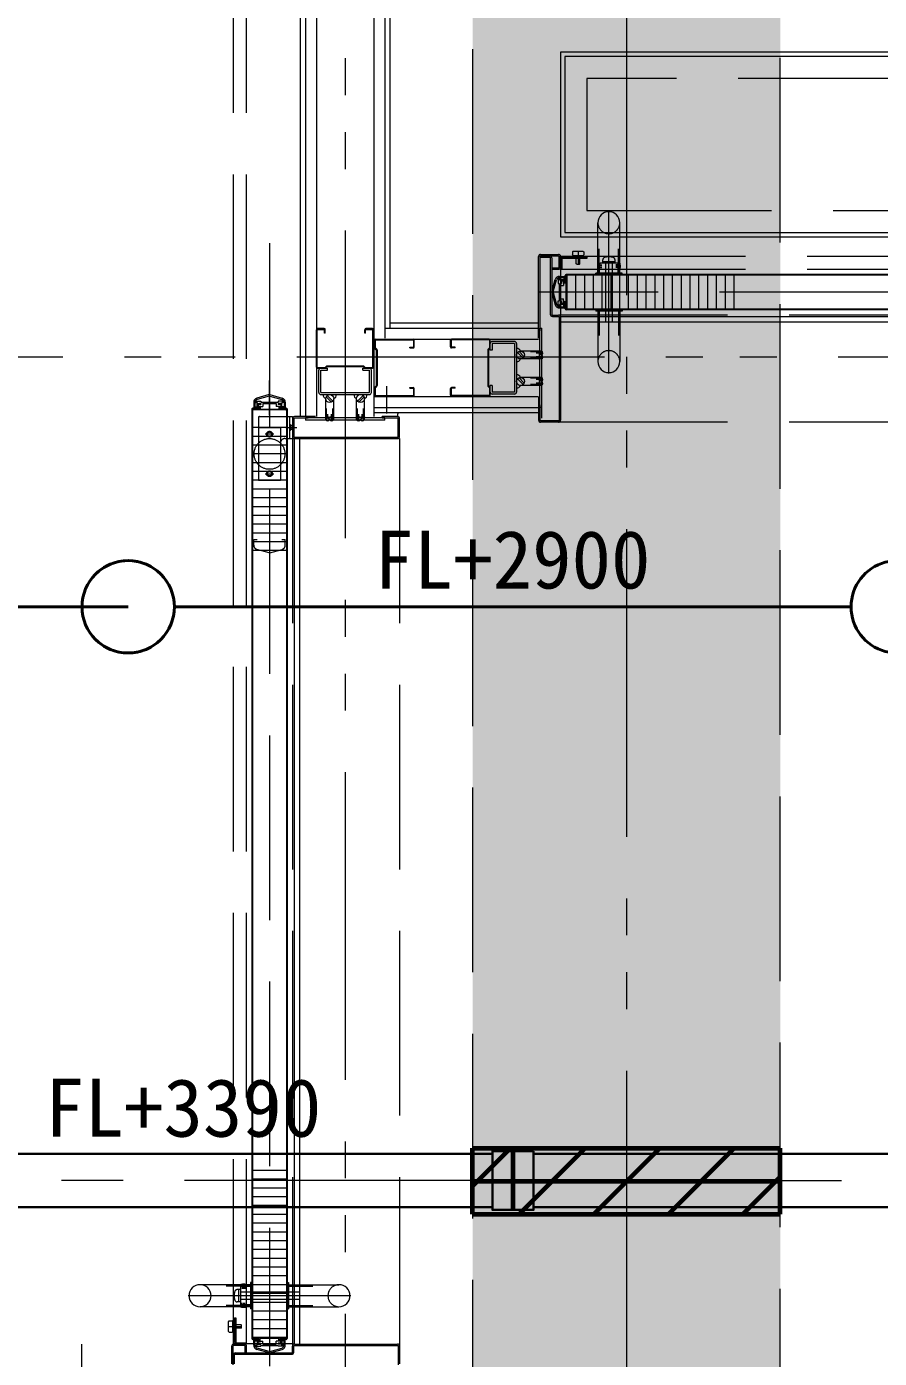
# Model space of a CAD drawing. Units: millimetres at full size. Extents: x -22551 to 92397, y -19340 to 14894.
# Drawn here: x -12321 to -11351, y 575 to 2090 of the extents above; entities that cross this region are included whole.
import ezdxf
from ezdxf.enums import TextEntityAlignment as Align

# ---------------------------------------------------------------- set-up
doc = ezdxf.new("R2010")
doc.units = ezdxf.units.MM
doc.header["$LTSCALE"] = 70
for name, pattern in [('CHAIN1', [8, 5, -1, 1, -1]), ('DASHED3', [4, 3, -1]), ('DOUBLE_CHAIN1', [8.8, 5, -1, 0.6, -0.6, 0.6, -1])]:
    doc.linetypes.add(name, pattern=pattern)
for name, color, linetype, lineweight in [('1-2_階なし_梁', 9, 'DASHED3', 15), ('1-5_配管－ドレン５：耐火二層管', 2, 'Continuous', 30), ('1-6_配管－冷媒：冷媒配管用銅管', 5, 'Continuous', 40), ('2-0_通芯', 7, 'Continuous', 15), ('3-F_スリーブ', 1, 'Continuous', 60), ('7-C_配管－ドレン５：耐火二層管', 2, 'Continuous', 30)]:
    doc.layers.add(name, color=color, linetype=linetype, lineweight=lineweight)
doc.styles.add('ＭＳ ゴシック', font='')
doc.styles.get('ＭＳ ゴシック').set_extended_font_data('MS Gothic')

# ---------------------------------------------------------------- blocks, each defined once
blk = doc.blocks.new('グループ部品-125')
at = {"layer": '2-0_通芯', "linetype": 'DOUBLE_CHAIN1'}
for p, q in [((-11638.39, 11374.3), (-11638.39, -7111.67)), ((-11958.39, 8017.87), (-11958.39, -4485.12)), ((-12629.45, 1714.3), (-3366.11, 1714.3))]:
    blk.add_line(p, q, dxfattribs=at)
at = {"layer": '2-0_通芯'}
for p, q in [((-12009.39, 2814.3), (-12009.39, 1646.3)), ((-12003.39, 2814.3), (-12003.39, 1646.3)), ((-11990.89, 2814.3), (-11990.89, 1646.3)), ((-11925.89, 2789.3), (-11925.89, 1646.3)), ((-11913.39, 2789.3), (-11913.39, 1735.3)), ((-11907.39, 2789.3), (-11907.39, 1746.8)), ((-11713.39, 2060.8), (-11713.39, 1850.8)), ((-10711.39, 2060.8), (-11713.39, 2060.8)), ((-11708.39, 2055.8), (-11708.39, 1855.8)), ((-10716.39, 2055.8), (-11708.39, 2055.8)), ((-11670.89, 1809.3), (-11670.89, 1866.8)), ((-11645.89, 1809.3), (-11645.89, 1866.8)), ((-11713.39, 1850.8), (-10711.39, 1850.8)), ((-11708.39, 1855.8), (-10716.39, 1855.8)), ((-11738.39, 1735.3), (-11738.39, 1828.4)), ((-11736.79, 1829.2), (-11736.79, 1743.8)), ((-11736.79, 1829.2), (-11714.99, 1829.2)), ((-11735.99, 1830.8), (-11715.79, 1830.8)), ((-11735.79, 1829.2), (-11735.79, 1827.6)), ((-11735.79, 1827.6), (-11724.99, 1827.6)), ((-11724.99, 1827.6), (-11724.99, 1762.6)), ((-11723.39, 1826.8), (-11723.39, 1761.8)), ((-11714.99, 1815.4), (-11714.99, 1829.2)), ((-11713.39, 1816.2), (-11713.39, 1828.4)), ((-11723.39, 1815.4), (-11714.99, 1815.4)), ((-11723.39, 1813.8), (-11715.79, 1813.8)), ((-11715.89, 1804.3), (-11715.89, 1797.8)), ((-11714.6, 1805.8), (-11708.39, 1805.8)), ((-11714.39, 1804.3), (-11714.39, 1801.8)), ((-11712.39, 1804.6), (-11709.59, 1804.6)), ((-11709.59, 1804.6), (-11709.59, 1801.8)), ((-11708.39, 1805.8), (-11708.39, 1801.8)), ((-11707.99, 1800.3), (-11707.99, 1806.9)), ((-11707.39, 1800.3), (-11707.39, 1807.2)), ((-10649.39, 1807.2), (-11707.39, 1807.2)), ((-10649.69, 1807.8), (-11707.09, 1807.8)), ((-11706.89, 1807.05), (-11706.39, 1807.05)), ((-11705.89, 1768.4), (-11705.89, 1807.2)), ((-11695.89, 1768.4), (-11695.89, 1807.2)), ((-11685.89, 1768.4), (-11685.89, 1807.2)), ((-11675.89, 1768.4), (-11675.89, 1807.2)), ((-11643.39, 1809.3), (-11673.39, 1809.3)), ((-11673.39, 1807.8), (-11673.39, 1809.3)), ((-11643.39, 1807.8), (-11673.39, 1807.8)), ((-11665.89, 1768.4), (-11665.89, 1807.2)), ((-11655.89, 1768.4), (-11655.89, 1807.2)), ((-11645.89, 1768.4), (-11645.89, 1807.2)), ((-11643.39, 1807.8), (-11643.39, 1809.3)), ((-11635.89, 1768.4), (-11635.89, 1807.2)), ((-11625.89, 1768.4), (-11625.89, 1807.2)), ((-11615.89, 1768.4), (-11615.89, 1807.2)), ((-11605.89, 1768.4), (-11605.89, 1807.2)), ((-11595.89, 1768.4), (-11595.89, 1807.2)), ((-11585.89, 1768.4), (-11585.89, 1807.2)), ((-11575.89, 1768.4), (-11575.89, 1807.2)), ((-11565.89, 1768.4), (-11565.89, 1807.2)), ((-11555.89, 1768.4), (-11555.89, 1807.2)), ((-11545.89, 1768.4), (-11545.89, 1807.2)), ((-11535.89, 1768.4), (-11535.89, 1807.2)), ((-11525.89, 1768.4), (-11525.89, 1807.2)), ((-11515.89, 1768.4), (-11515.89, 1807.2)), ((-11723.31, 1788.34), (-11719.42, 1802.16)), ((-11721.76, 1788.34), (-11717.97, 1801.75)), ((-11715.89, 1797.8), (-11714.89, 1797.8)), ((-11714.89, 1797.8), (-11714.89, 1777.8)), ((-11714.39, 1801.8), (-11713.39, 1801.8)), ((-11713.39, 1801.8), (-11713.39, 1797.55)), ((-11713.39, 1797.55), (-11712.19, 1797.55)), ((-11713.39, 1795.55), (-11709.89, 1795.55)), ((-11713.39, 1795.55), (-11713.39, 1780.05)), ((-11709.74, 1801.8), (-11712.89, 1801.8)), ((-11712.19, 1800.05), (-11712.19, 1797.55)), ((-11711.69, 1800.55), (-11710.39, 1800.55)), ((-11709.89, 1800.05), (-11709.89, 1795.55)), ((-11709.74, 1800.8), (-11709.28, 1798.69)), ((-11709.59, 1801.8), (-11708.39, 1801.8)), ((-11708.79, 1798.3), (-11706.89, 1798.3)), ((-11708.75, 1800.96), (-11708.39, 1799.3)), ((-11708.39, 1799.3), (-11706.89, 1799.3)), ((-11707.99, 1800.3), (-11707.39, 1800.3)), ((-11706.89, 1777.3), (-11706.89, 1798.3)), ((-11723.31, 1787.26), (-11719.42, 1773.44)), ((-11721.76, 1787.26), (-11717.97, 1773.85)), ((-11715.89, 1777.8), (-11714.89, 1777.8)), ((-11715.89, 1771.3), (-11715.89, 1777.8)), ((-11714.39, 1771.3), (-11714.39, 1773.8)), ((-11713.39, 1780.05), (-11709.89, 1780.05)), ((-11713.39, 1778.05), (-11712.19, 1778.05)), ((-11709.74, 1773.8), (-11712.89, 1773.8)), ((-11712.19, 1775.55), (-11712.19, 1778.05)), ((-11711.69, 1775.05), (-11710.39, 1775.05)), ((-11709.89, 1775.55), (-11709.89, 1780.05)), ((-11709.74, 1774.8), (-11709.28, 1776.91)), ((-11709.59, 1773.8), (-11708.39, 1773.8)), ((-11709.59, 1771), (-11709.59, 1773.8)), ((-11708.79, 1777.3), (-11706.89, 1777.3)), ((-11708.75, 1774.64), (-11708.39, 1776.3)), ((-11708.39, 1776.3), (-11706.89, 1776.3)), ((-11708.39, 1769.8), (-11708.39, 1773.8)), ((-11707.99, 1775.3), (-11707.39, 1775.3)), ((-11707.99, 1768.7), (-11707.99, 1775.3)), ((-11707.39, 1768.4), (-11707.39, 1775.3)), ((-11707.39, 1773.55), (-11706.89, 1773.55)), ((-11706.89, 1773.55), (-11706.89, 1776.3)), ((-11723.39, 1761.8), (-11715.79, 1761.8)), ((-11722.59, 1760.2), (-11714.99, 1760.2)), ((-11714.99, 1760.2), (-11714.99, 1641.4)), ((-11714.6, 1769.8), (-11708.39, 1769.8)), ((-10683.39, 1759.8), (-11713.39, 1759.8)), ((-11713.39, 1759.4), (-11713.39, 1642.2)), ((-11712.39, 1771), (-11709.59, 1771)), ((-10649.39, 1768.4), (-11707.39, 1768.4)), ((-10649.69, 1767.8), (-11707.09, 1767.8)), ((-11706.89, 1768.55), (-11706.39, 1768.55)), ((-11673.39, 1767.8), (-11673.39, 1766.3)), ((-11643.39, 1767.8), (-11673.39, 1767.8)), ((-11643.39, 1766.3), (-11673.39, 1766.3)), ((-11670.89, 1766.3), (-11670.89, 1708.8)), ((-11645.89, 1766.3), (-11645.89, 1708.8)), ((-11643.39, 1767.8), (-11643.39, 1766.3)), ((-11990.89, 1702.5), (-11990.89, 1745.1)), ((-11990.09, 1745.5), (-11981.69, 1745.5)), ((-11990.09, 1702.1), (-11990.09, 1745.5)), ((-11982.09, 1746.3), (-11989.69, 1746.3)), ((-11981.69, 1741.3), (-11981.69, 1745.5)), ((-11980.89, 1741.3), (-11980.89, 1745.1)), ((-11935.89, 1741.3), (-11935.89, 1745.1)), ((-11935.09, 1741.3), (-11935.09, 1745.5)), ((-11935.09, 1745.5), (-11926.69, 1745.5)), ((-11927.09, 1746.3), (-11934.69, 1746.3)), ((-11926.69, 1702.1), (-11926.69, 1745.5)), ((-11925.89, 1702.5), (-11925.89, 1745.1)), ((-11913.39, 1746.8), (-11738.39, 1746.8)), ((-11907.39, 1752.8), (-11738.39, 1752.8)), ((-11738.39, 1743.8), (-11736.79, 1743.8)), ((-11736.79, 1746.8), (-11734.49, 1746.8)), ((-10683.39, 1753.8), (-11713.39, 1753.8)), ((-11980.89, 1741.3), (-11981.69, 1741.3)), ((-11935.09, 1741.3), (-11935.89, 1741.3)), ((-11925.89, 1734.3), (-11738.39, 1734.3)), ((-11924.89, 1724.8), (-11924.89, 1733.1)), ((-11924.09, 1733.2), (-11924.09, 1724.75)), ((-11923.79, 1733.5), (-11880.99, 1733.5)), ((-11923.69, 1734.3), (-11881.09, 1734.3)), ((-11880.69, 1733.2), (-11880.69, 1725.4)), ((-11879.89, 1725.5), (-11879.89, 1733.1)), ((-11838.39, 1725.5), (-11838.39, 1733.1)), ((-11837.59, 1733.5), (-11837.59, 1725.1)), ((-11794.19, 1733.5), (-11837.59, 1733.5)), ((-11794.59, 1734.3), (-11837.19, 1734.3)), ((-11794.19, 1733.5), (-11794.19, 1724.63)), ((-11793.39, 1721.8), (-11793.39, 1733.1)), ((-11765.69, 1729.5), (-11791.09, 1729.5)), ((-11791.09, 1729.5), (-11791.09, 1721.8)), ((-11765.79, 1731.8), (-11790.99, 1731.8)), ((-11765.69, 1729.5), (-11765.69, 1674.1)), ((-11763.39, 1729.4), (-11763.39, 1674.2)), ((-11922.98, 1722.39), (-11924.54, 1723.95)), ((-11922.44, 1722.98), (-11924, 1724.54)), ((-11922.89, 1722.18), (-11922.89, 1681.42)), ((-11922.09, 1722.13), (-11922.09, 1681.47)), ((-11884.89, 1725.1), (-11880.99, 1725.1)), ((-11884.89, 1724.3), (-11884.89, 1725.1)), ((-11884.89, 1724.3), (-11881.09, 1724.3)), ((-11833.39, 1725.1), (-11837.59, 1725.1)), ((-11833.39, 1724.3), (-11837.19, 1724.3)), ((-11833.39, 1724.3), (-11833.39, 1725.1)), ((-11796.19, 1722.63), (-11794.19, 1724.63)), ((-11796.19, 1722.63), (-11796.19, 1680.97)), ((-11795.39, 1722.3), (-11793.74, 1723.95)), ((-11795.39, 1722.3), (-11795.39, 1681.3)), ((-11791.09, 1721.8), (-11793.39, 1721.8)), ((-11762.36, 1719.17), (-11756.02, 1712.83)), ((-11760.94, 1720.58), (-11754.79, 1714.43)), ((-11734.89, 1720.8), (-11758.89, 1720.8)), ((-11734.89, 1711.8), (-11758.89, 1711.8)), ((-11736.04, 1719.8), (-11747.59, 1719.8)), ((-11733.73, 1712.8), (-11747.59, 1712.8)), ((-11736.38, 1718.3), (-11741.15, 1718.3)), ((-11733.4, 1714.3), (-11741.15, 1714.3)), ((-11990.09, 1702.1), (-11981.22, 1702.1)), ((-11989.69, 1701.3), (-11978.39, 1701.3)), ((-11988.39, 1673.7), (-11988.39, 1698.9)), ((-11986.09, 1673.6), (-11986.09, 1699)), ((-11986.09, 1699), (-11978.39, 1699)), ((-11979.22, 1704.1), (-11981.22, 1702.1)), ((-11978.89, 1703.3), (-11980.54, 1701.65)), ((-11979.22, 1704.1), (-11937.56, 1704.1)), ((-11978.89, 1703.3), (-11937.89, 1703.3)), ((-11978.39, 1699), (-11978.39, 1701.3)), ((-11938.39, 1699), (-11938.39, 1701.3)), ((-11938.39, 1701.3), (-11927.09, 1701.3)), ((-11938.39, 1699), (-11930.69, 1699)), ((-11936.24, 1701.65), (-11937.89, 1703.3)), ((-11935.56, 1702.1), (-11937.56, 1704.1)), ((-11935.56, 1702.1), (-11926.69, 1702.1)), ((-11930.69, 1673.6), (-11930.69, 1699)), ((-11928.39, 1673.7), (-11928.39, 1698.9)), ((-12044.39, 1647.9), (-12044.39, 1687.3)), ((-11793.39, 1670.5), (-11793.39, 1681.8)), ((-11791.09, 1681.8), (-11793.39, 1681.8)), ((-11791.09, 1681.8), (-11791.09, 1674.1)), ((-11762.36, 1689.17), (-11756.02, 1682.83)), ((-11760.94, 1690.58), (-11754.79, 1684.43)), ((-11734.89, 1690.8), (-11758.89, 1690.8)), ((-11734.89, 1681.8), (-11758.89, 1681.8)), ((-11736.04, 1689.8), (-11747.59, 1689.8)), ((-11733.73, 1682.8), (-11747.59, 1682.8)), ((-11736.38, 1688.3), (-11741.15, 1688.3)), ((-11733.4, 1684.3), (-11741.15, 1684.3)), ((-12044.93, 1671.22), (-12058.75, 1667.33)), ((-12044.93, 1669.67), (-12058.34, 1665.88)), ((-12043.85, 1671.22), (-12030.03, 1667.33)), ((-12043.85, 1669.67), (-12030.44, 1665.88)), ((-11986.09, 1673.6), (-11930.69, 1673.6)), ((-11985.99, 1671.3), (-11930.79, 1671.3)), ((-11980.39, 1642.8), (-11980.39, 1666.8)), ((-11979.98, 1668.66), (-11974.02, 1662.7)), ((-11978.76, 1670.27), (-11972.42, 1663.93)), ((-11971.39, 1642.8), (-11971.39, 1666.8)), ((-11945.39, 1642.8), (-11945.39, 1666.8)), ((-11938.02, 1670.27), (-11944.36, 1663.93)), ((-11936.79, 1668.66), (-11942.75, 1662.7)), ((-11936.39, 1642.8), (-11936.39, 1666.8)), ((-11925.89, 1669.3), (-11738.39, 1669.3)), ((-11924.89, 1670.5), (-11924.89, 1678.8)), ((-11924.54, 1679.65), (-11922.98, 1681.21)), ((-11924.09, 1678.84), (-11924.09, 1670.4)), ((-11924, 1679.06), (-11922.44, 1680.62)), ((-11923.79, 1670.1), (-11880.99, 1670.1)), ((-11923.69, 1669.3), (-11881.09, 1669.3)), ((-11911.39, 1680.8), (-11911.39, 1649.8)), ((-11884.89, 1679.3), (-11881.09, 1679.3)), ((-11884.89, 1678.5), (-11884.89, 1679.3)), ((-11884.89, 1678.5), (-11880.99, 1678.5)), ((-11880.69, 1678.2), (-11880.69, 1670.4)), ((-11879.89, 1670.5), (-11879.89, 1678.1)), ((-11838.39, 1670.5), (-11838.39, 1678.1)), ((-11833.39, 1678.5), (-11837.59, 1678.5)), ((-11837.59, 1678.5), (-11837.59, 1670.1)), ((-11794.19, 1670.1), (-11837.59, 1670.1)), ((-11833.39, 1679.3), (-11837.19, 1679.3)), ((-11794.59, 1669.3), (-11837.19, 1669.3)), ((-11833.39, 1678.5), (-11833.39, 1679.3)), ((-11794.19, 1678.97), (-11796.19, 1680.97)), ((-11793.74, 1679.65), (-11795.39, 1681.3)), ((-11794.19, 1678.97), (-11794.19, 1670.1)), ((-11765.69, 1674.1), (-11791.09, 1674.1)), ((-11765.79, 1671.8), (-11790.99, 1671.8)), ((-11738.39, 1668.3), (-11738.39, 1642.2)), ((-12064.39, 1655), (-12064.39, 597.6)), ((-12063.79, 1655.3), (-12063.79, 597.3)), ((-12024.99, 1653.8), (-12063.79, 1653.8)), ((-12063.64, 1654.8), (-12063.64, 1654.3)), ((-12056.89, 1655.9), (-12063.49, 1655.9)), ((-12062.39, 1662.51), (-12062.39, 1656.3)), ((-12062.39, 1656.3), (-12058.39, 1656.3)), ((-12061.19, 1660.3), (-12061.19, 1657.5)), ((-12061.19, 1657.5), (-12058.39, 1657.5)), ((-12060.89, 1663.8), (-12054.39, 1663.8)), ((-12060.89, 1662.3), (-12058.39, 1662.3)), ((-12058.64, 1655.3), (-12058.64, 1654.8)), ((-12058.64, 1654.8), (-12055.89, 1654.8)), ((-12058.39, 1662.3), (-12058.39, 1661.3)), ((-12058.39, 1661.3), (-12054.14, 1661.3)), ((-12058.39, 1657.65), (-12058.39, 1660.8)), ((-12058.39, 1657.5), (-12058.39, 1656.3)), ((-12057.55, 1656.66), (-12055.89, 1656.3)), ((-12057.39, 1657.65), (-12055.28, 1657.19)), ((-12057.14, 1659.6), (-12057.14, 1658.3)), ((-12056.64, 1660.1), (-12054.14, 1660.1)), ((-12056.64, 1657.8), (-12052.14, 1657.8)), ((-12055.89, 1656.3), (-12055.89, 1654.8)), ((-12054.89, 1656.7), (-12054.89, 1654.8)), ((-12054.89, 1654.8), (-12033.89, 1654.8)), ((-12054.39, 1663.8), (-12054.39, 1662.8)), ((-12054.39, 1662.8), (-12034.39, 1662.8)), ((-12054.14, 1661.3), (-12054.14, 1660.1)), ((-12052.14, 1661.3), (-12052.14, 1657.8)), ((-12052.14, 1661.3), (-12036.64, 1661.3)), ((-12036.64, 1661.3), (-12036.64, 1657.8)), ((-12032.14, 1657.8), (-12036.64, 1657.8)), ((-12030.39, 1661.3), (-12034.64, 1661.3)), ((-12034.64, 1661.3), (-12034.64, 1660.1)), ((-12032.14, 1660.1), (-12034.64, 1660.1)), ((-12034.39, 1663.8), (-12034.39, 1662.8)), ((-12027.89, 1663.8), (-12034.39, 1663.8)), ((-12033.89, 1656.7), (-12033.89, 1654.8)), ((-12031.39, 1657.65), (-12033.5, 1657.19)), ((-12031.23, 1656.66), (-12032.89, 1656.3)), ((-12032.89, 1656.3), (-12032.89, 1654.8)), ((-12031.89, 1655.9), (-12031.89, 1655.3)), ((-12025.29, 1655.9), (-12031.89, 1655.9)), ((-12024.99, 1655.3), (-12031.89, 1655.3)), ((-12031.64, 1659.6), (-12031.64, 1658.3)), ((-12027.89, 1662.3), (-12030.39, 1662.3)), ((-12030.39, 1662.3), (-12030.39, 1661.3)), ((-12030.39, 1657.65), (-12030.39, 1660.8)), ((-12030.39, 1657.5), (-12030.39, 1656.3)), ((-12027.59, 1657.5), (-12030.39, 1657.5)), ((-12026.39, 1656.3), (-12030.39, 1656.3)), ((-12027.59, 1660.3), (-12027.59, 1657.5)), ((-12026.39, 1662.51), (-12026.39, 1656.3)), ((-12025.14, 1654.8), (-12025.14, 1654.3)), ((-12024.99, 1655.3), (-12024.99, 597.3)), ((-12024.39, 1655), (-12024.39, 597.6)), ((-11979.39, 1643.95), (-11979.39, 1655.5)), ((-11972.39, 1641.64), (-11972.39, 1655.5)), ((-11944.39, 1641.64), (-11944.39, 1655.5)), ((-11937.39, 1643.95), (-11937.39, 1655.5)), ((-11925.89, 1656.8), (-11738.39, 1656.8)), ((-11736.79, 1659.8), (-11738.39, 1659.8)), ((-11736.79, 1659.8), (-11736.79, 1641.4)), ((-11734.49, 1656.8), (-11736.79, 1656.8)), ((-12024.39, 1646.3), (-12018.39, 1646.3)), ((-12021.59, 1646.3), (-12021.59, 1621.3)), ((-12018.39, 1646.3), (-12018.39, 1621.3)), ((-12018.39, 1643.9), (-12018.39, 1623.7)), ((-12016.79, 1644.7), (-12000.39, 1644.7)), ((-12016.79, 1644.7), (-12016.79, 1622.9)), ((-11991.89, 1646.3), (-12015.99, 1646.3)), ((-12003.39, 1644.7), (-12003.39, 1642.4)), ((-11913.39, 1644.7), (-12003.39, 1644.7)), ((-11913.39, 1642.4), (-12003.39, 1642.4)), ((-12000.39, 1646.3), (-12000.39, 1644.7)), ((-11977.89, 1644.29), (-11977.89, 1649.06)), ((-11973.89, 1641.31), (-11973.89, 1649.06)), ((-11942.89, 1641.31), (-11942.89, 1649.06)), ((-11938.89, 1644.29), (-11938.89, 1649.06)), ((-11925.89, 1650.8), (-11738.39, 1650.8)), ((-11898.79, 1646.3), (-11916.39, 1646.3)), ((-11916.39, 1644.7), (-11916.39, 1646.3)), ((-11916.39, 1644.7), (-11897.99, 1644.7)), ((-11913.39, 1642.4), (-11913.39, 1644.7)), ((-11898.41, 1646.65), (-11898.41, 1649.43)), ((-11897.99, 1622.9), (-11897.99, 1644.7)), ((-11896.39, 1623.7), (-11896.39, 1643.9)), ((-11714.99, 1641.4), (-11736.79, 1641.4)), ((-11715.79, 1639.8), (-11735.99, 1639.8)), ((-12024.99, 1633.8), (-12063.79, 1633.8)), ((-12024.99, 1623.8), (-12063.79, 1623.8)), ((-12024.39, 1621.3), (-12018.39, 1621.3)), ((-12021.59, 1629.55), (-12019.59, 1631.55)), ((-12016.79, 1622.9), (-11897.99, 1622.9)), ((-12016.39, 1621.3), (-12016.39, 591.3)), ((-12015.99, 1621.3), (-11898.79, 1621.3)), ((-12010.39, 1621.3), (-12010.39, 591.3)), ((-12064.39, 1619.7), (-12064.39, 1590.3)), ((-12024.99, 1613.8), (-12063.79, 1613.8)), ((-12018.39, 1619.7), (-12018.39, 1590.3)), ((-12024.99, 1603.8), (-12063.79, 1603.8)), ((-12024.99, 1593.8), (-12063.79, 1593.8)), ((-12024.99, 1583.8), (-12063.79, 1583.8)), ((-12024.99, 1573.8), (-12063.79, 1573.8)), ((-12024.99, 1563.8), (-12063.79, 1563.8)), ((-12024.99, 1553.8), (-12063.79, 1553.8)), ((-12024.99, 1543.8), (-12063.79, 1543.8)), ((-12024.99, 1533.8), (-12063.79, 1533.8)), ((-12024.99, 1523.8), (-12063.79, 1523.8)), ((-12024.99, 1513.8), (-12063.79, 1513.8)), ((-12024.99, 1503.8), (-12063.79, 1503.8)), ((-12024.99, 1493.8), (-12063.79, 1493.8)), ((-12024.99, 788.8), (-12063.79, 788.8)), ((-12024.99, 778.8), (-12063.79, 778.8)), ((-12024.99, 768.8), (-12063.79, 768.8)), ((-12024.99, 758.8), (-12063.79, 758.8)), ((-12024.99, 748.8), (-12063.79, 748.8)), ((-12024.99, 738.8), (-12063.79, 738.8)), ((-12024.99, 728.8), (-12063.79, 728.8)), ((-12024.99, 718.8), (-12063.79, 718.8)), ((-12024.99, 708.8), (-12063.79, 708.8)), ((-12024.99, 698.8), (-12063.79, 698.8)), ((-12024.99, 688.8), (-12063.79, 688.8)), ((-12024.99, 678.8), (-12063.79, 678.8)), ((-12024.99, 668.8), (-12063.79, 668.8)), ((-12065.89, 658.8), (-12123.39, 658.8)), ((-12065.89, 661.3), (-12065.89, 631.3)), ((-12064.39, 661.3), (-12065.89, 661.3)), ((-12064.39, 661.3), (-12064.39, 631.3)), ((-12024.99, 658.8), (-12063.79, 658.8)), ((-12024.39, 661.3), (-12022.89, 661.3)), ((-12024.39, 661.3), (-12024.39, 631.3)), ((-12022.89, 661.3), (-12022.89, 631.3)), ((-12022.89, 658.8), (-11965.39, 658.8)), ((-12024.99, 648.8), (-12063.79, 648.8)), ((-12024.99, 638.8), (-12063.79, 638.8)), ((-12065.89, 633.8), (-12123.39, 633.8)), ((-12064.39, 631.3), (-12065.89, 631.3)), ((-12024.99, 628.8), (-12063.79, 628.8)), ((-12024.39, 631.3), (-12022.89, 631.3)), ((-12022.89, 633.8), (-11965.39, 633.8)), ((-12024.99, 618.8), (-12063.79, 618.8)), ((-12024.99, 608.8), (-12063.79, 608.8)), ((-12072.79, 591.3), (-12084.99, 591.3)), ((-12024.99, 598.8), (-12063.79, 598.8)), ((-12056.89, 597.3), (-12063.79, 597.3)), ((-12063.64, 597.8), (-12063.64, 598.3)), ((-12056.89, 596.7), (-12063.49, 596.7)), ((-12062.39, 596.3), (-12058.39, 596.3)), ((-12062.39, 590.08), (-12062.39, 596.3)), ((-12061.19, 595.1), (-12058.39, 595.1)), ((-12061.19, 592.3), (-12061.19, 595.1)), ((-12058.39, 595.1), (-12058.39, 596.3)), ((-12058.39, 594.95), (-12058.39, 591.8)), ((-12058.39, 591.3), (-12054.14, 591.3)), ((-12058.39, 590.3), (-12058.39, 591.3)), ((-12057.55, 595.94), (-12055.89, 596.3)), ((-12057.39, 594.95), (-12055.28, 595.41)), ((-12057.14, 593), (-12057.14, 594.3)), ((-12056.89, 596.7), (-12056.89, 597.3)), ((-12056.64, 594.8), (-12052.14, 594.8)), ((-12056.64, 592.5), (-12054.14, 592.5)), ((-12055.89, 596.3), (-12055.89, 597.8)), ((-12054.89, 595.9), (-12054.89, 597.8)), ((-12033.89, 597.8), (-12054.89, 597.8)), ((-12054.14, 591.3), (-12054.14, 592.5)), ((-12052.14, 591.3), (-12052.14, 594.8)), ((-12052.14, 591.3), (-12036.64, 591.3)), ((-12036.64, 591.3), (-12036.64, 594.8)), ((-12032.14, 594.8), (-12036.64, 594.8)), ((-12034.64, 591.3), (-12034.64, 592.5)), ((-12032.14, 592.5), (-12034.64, 592.5)), ((-12033.89, 595.9), (-12033.89, 597.8)), ((-12031.39, 594.95), (-12033.5, 595.41)), ((-12030.14, 597.8), (-12032.89, 597.8)), ((-12032.89, 596.3), (-12032.89, 597.8)), ((-12031.23, 595.94), (-12032.89, 596.3)), ((-12031.89, 596.7), (-12031.89, 597.3)), ((-12024.99, 597.3), (-12031.89, 597.3)), ((-12025.29, 596.7), (-12031.89, 596.7)), ((-12031.64, 593), (-12031.64, 594.3)), ((-12026.39, 596.3), (-12030.39, 596.3)), ((-12030.39, 595.1), (-12030.39, 596.3)), ((-12027.59, 595.1), (-12030.39, 595.1)), ((-12030.39, 594.95), (-12030.39, 591.8)), ((-12030.14, 597.3), (-12030.14, 597.8)), ((-12027.59, 592.3), (-12027.59, 595.1)), ((-12026.39, 590.08), (-12026.39, 596.3)), ((-12025.14, 597.8), (-12025.14, 598.3)), ((-12015.99, 591.3), (-11898.79, 591.3)), ((-12087.39, 568.7), (-12087.39, 588.9)), ((-12071.99, 589.7), (-12085.79, 589.7)), ((-12085.79, 567.9), (-12085.79, 589.7)), ((-12084.19, 579.7), (-12019.19, 579.7)), ((-12084.19, 568.9), (-12084.19, 579.7)), ((-12083.39, 581.3), (-12018.39, 581.3)), ((-12071.99, 581.3), (-12071.99, 589.7)), ((-12070.39, 581.3), (-12070.39, 588.9)), ((-12060.89, 590.3), (-12058.39, 590.3)), ((-12060.89, 588.8), (-12054.39, 588.8)), ((-12044.93, 581.37), (-12058.75, 585.27)), ((-12044.93, 582.93), (-12058.34, 586.72)), ((-12054.39, 588.8), (-12054.39, 589.8)), ((-12054.39, 589.8), (-12034.39, 589.8)), ((-12043.85, 582.93), (-12030.44, 586.72)), ((-12043.85, 581.37), (-12030.03, 585.27)), ((-12034.39, 588.8), (-12034.39, 589.8)), ((-12027.89, 588.8), (-12034.39, 588.8)), ((-12027.89, 590.3), (-12030.39, 590.3)), ((-12018.39, 581.3), (-12018.39, 588.9)), ((-12016.79, 589.7), (-11897.99, 589.7)), ((-12016.79, 582.1), (-12016.79, 589.7)), ((-11897.99, 589.7), (-11897.99, 567.9)), ((-11896.39, 588.9), (-11896.39, 568.7))]:
    blk.add_line(p, q, dxfattribs=at)
at = {"layer": '2-0_通芯', "linetype": 'DASHED3'}
for p, q in [((-12085.39, 591.8), (-12085.39, 2571.3)), ((-12070.39, 591.8), (-12070.39, 2571.3)), ((-11683.39, 2030.8), (-11683.39, 1880.8)), ((-10741.39, 2030.8), (-11683.39, 2030.8)), ((-11683.39, 1880.8), (-10741.39, 1880.8)), ((-11658.39, 1695.3), (-11658.39, 1880.3)), ((-12044.39, 1843.57), (-12044.39, 566.3)), ((-11699.89, 1833.6), (-11698.89, 1834.6)), ((-11699.89, 1833.6), (-11699.89, 1830.1)), ((-11698.89, 1834.6), (-11687.89, 1834.6)), ((-11693.39, 1834.6), (-11693.39, 1819.6)), ((-11687.89, 1834.6), (-11686.89, 1833.6)), ((-11686.89, 1833.6), (-11686.89, 1830.1)), ((-11669.39, 1809.3), (-11669.39, 1837.16)), ((-11647.39, 1809.3), (-11647.39, 1837.16)), ((-11713.39, 1825.2), (-11713.39, 1814.6)), ((-11712.89, 1761.8), (-11712.89, 1828.8)), ((-11712.89, 1828.8), (-9733.39, 1828.8)), ((-11683.39, 1827.6), (-11710.99, 1827.6)), ((-11699.39, 1829.6), (-11699.89, 1830.1)), ((-11699.39, 1829.6), (-11687.39, 1829.6)), ((-11698.39, 1829.6), (-11698.39, 1828.8)), ((-11695.39, 1820), (-11695.39, 1828.8)), ((-11694.99, 1819.6), (-11695.39, 1820)), ((-11691.39, 1820), (-11691.39, 1828.8)), ((-11688.39, 1829.6), (-11688.39, 1828.8)), ((-11687.39, 1829.6), (-11686.89, 1830.1)), ((-11683.39, 1827.6), (-11683.39, 1826)), ((-11670.69, 1820.8), (-11670.89, 1820.8)), ((-11670.69, 1820.8), (-11670.69, 1813.8)), ((-11670.69, 1820.8), (-11668.69, 1818.8)), ((-11668.89, 1809.3), (-11668.89, 1819.8)), ((-11668.69, 1818.8), (-11666.31, 1818.8)), ((-11648.89, 1820.8), (-11667.89, 1820.8)), ((-11665.39, 1820.8), (-11665.39, 1824.46)), ((-11665.39, 1822.8), (-11651.39, 1822.8)), ((-11662.39, 1820.8), (-11662.39, 1754.08)), ((-11654.39, 1754.08), (-11654.39, 1820.8)), ((-11651.39, 1820.8), (-11651.39, 1824.46)), ((-11648.09, 1818.8), (-11650.47, 1818.8)), ((-11646.09, 1820.8), (-11648.09, 1818.8)), ((-11647.89, 1809.3), (-11647.89, 1819.8)), ((-11646.09, 1820.8), (-11645.89, 1820.8)), ((-11646.09, 1820.8), (-11646.09, 1813.8)), ((-11711.79, 1814.6), (-11713.39, 1814.6)), ((-11712.89, 1813.8), (-9733.39, 1813.8)), ((-11666.31, 1817.3), (-11671.49, 1817.3)), ((-11670.69, 1813.8), (-11668.69, 1815.8)), ((-11668.69, 1815.8), (-11666.31, 1815.8)), ((-11645.29, 1817.3), (-11650.47, 1817.3)), ((-11648.09, 1815.8), (-11650.47, 1815.8)), ((-11646.09, 1813.8), (-11648.09, 1815.8)), ((-10482.45, 1787.8), (-11738.39, 1787.8)), ((-10683.39, 1761.8), (-11715.79, 1761.8)), ((-11669.39, 1766.3), (-11669.39, 1738.43)), ((-11647.39, 1766.3), (-11647.39, 1738.43)), ((-11736.79, 1644.3), (-11736.79, 1746.8)), ((-11734.49, 1644.3), (-11734.49, 1746.8)), ((-12056.89, 1645.3), (-12056.89, 1573.8)), ((-12055.89, 1646.3), (-12024.39, 1646.3)), ((-12021.59, 1638.05), (-12019.59, 1636.05)), ((-12018.39, 1636.05), (-12019.59, 1636.05)), ((-12019.59, 1631.55), (-12019.59, 1636.05)), ((-10683.39, 1639.8), (-11715.79, 1639.8)), ((-12056.89, 1633.8), (-12031.89, 1633.8)), ((-12039.39, 1626.3), (-12049.39, 1626.3)), ((-12031.89, 1633.8), (-12031.89, 1573.8)), ((-12026.89, 1621.3), (-12024.39, 1621.3)), ((-12025.89, 1633.8), (-12013.39, 1633.8)), ((-12018.39, 1631.55), (-12019.59, 1631.55)), ((-12018.39, 1621.3), (-12018.39, 588.9)), ((-11896.39, 1621.3), (-11896.39, 588.9)), ((-12024.39, 1619.7), (-12024.39, 1590.3)), ((-12049.39, 1581.3), (-12039.39, 1581.3)), ((-12056.89, 1573.8), (-12031.89, 1573.8)), ((-12062.39, 1506.3), (-12058.39, 1506.3)), ((-12062.39, 1500.08), (-12062.39, 1506.3)), ((-12030.39, 1506.3), (-12026.39, 1506.3)), ((-12026.39, 1500.08), (-12026.39, 1506.3)), ((-12044.67, 1491.3), (-12058.75, 1495.27)), ((-12044.11, 1491.3), (-12044.67, 1491.3)), ((-12044.11, 1491.3), (-12030.03, 1495.27)), ((-12065.89, 657.3), (-12093.75, 657.3)), ((-12077.39, 653.3), (-12081.05, 653.3)), ((-12079.39, 639.3), (-12079.39, 653.3)), ((-12077.39, 658.6), (-12077.39, 658.8)), ((-12077.39, 658.6), (-12070.39, 658.6)), ((-12077.39, 658.6), (-12075.39, 656.6)), ((-12077.39, 655.8), (-12077.39, 636.8)), ((-12065.89, 656.8), (-12076.39, 656.8)), ((-12075.39, 656.6), (-12075.39, 654.22)), ((-12073.89, 659.4), (-12073.89, 654.22)), ((-12070.39, 658.6), (-12072.39, 656.6)), ((-12072.39, 656.6), (-12072.39, 654.22)), ((-12022.89, 657.3), (-11995.02, 657.3)), ((-11951.89, 646.3), (-12136.89, 646.3)), ((-12077.39, 639.3), (-12081.05, 639.3)), ((-12010.67, 650.3), (-12077.39, 650.3)), ((-12077.39, 642.3), (-12010.67, 642.3)), ((-12075.39, 636), (-12075.39, 638.38)), ((-12073.89, 638.38), (-12073.89, 633.2)), ((-12072.39, 636), (-12072.39, 638.38)), ((-12065.89, 635.3), (-12093.75, 635.3)), ((-12084.19, 621.3), (-12082.59, 621.3)), ((-12084.19, 621.3), (-12084.19, 593.7)), ((-12077.39, 634), (-12075.39, 636)), ((-12077.39, 634), (-12077.39, 633.8)), ((-12077.39, 634), (-12070.39, 634)), ((-12065.89, 635.8), (-12076.39, 635.8)), ((-12070.39, 634), (-12072.39, 636)), ((-12022.89, 635.3), (-11995.02, 635.3)), ((-12091.19, 616.8), (-12090.19, 617.8)), ((-12091.19, 605.8), (-12091.19, 616.8)), ((-12091.19, 611.3), (-12076.19, 611.3)), ((-12090.19, 617.8), (-12086.69, 617.8)), ((-12086.19, 617.3), (-12086.69, 617.8)), ((-12086.19, 605.3), (-12086.19, 617.3)), ((-12086.19, 616.3), (-12085.39, 616.3)), ((-12086.19, 606.3), (-12085.39, 606.3)), ((-12076.59, 613.3), (-12085.39, 613.3)), ((-12076.59, 609.3), (-12085.39, 609.3)), ((-12076.19, 609.7), (-12076.59, 609.3)), ((-12090.19, 604.8), (-12091.19, 605.8)), ((-12090.19, 604.8), (-12086.69, 604.8)), ((-12086.19, 605.3), (-12086.69, 604.8)), ((-12018.39, 591.8), (-12085.39, 591.8)), ((-12081.79, 591.3), (-12071.19, 591.3)), ((-12071.19, 592.9), (-12071.19, 591.3))]:
    blk.add_line(p, q, dxfattribs=at)
at = {"layer": '2-0_通芯', "linetype": 'CHAIN1'}
blk.add_line((-12258.39, 591.3), (-12258.39, -4485.12), dxfattribs=at)
at = {"layer": '2-0_通芯', "linetype": 'DASHED3'}
for points in [[(-11683.39, 1826), (-11711.79, 1826), (-11711.79, 1814.6)], [(-11694.99, 1819.6), (-11691.79, 1819.6), (-11691.39, 1820)], [(-12082.59, 621.3), (-12082.59, 592.9), (-12071.19, 592.9)], [(-12076.19, 609.7), (-12076.19, 612.9), (-12076.59, 613.3)]]:
    blk.add_lwpolyline(points, dxfattribs=at)
at = {"layer": '2-0_通芯'}
for points in [[(-11715.89, 1804.3), (-11713.39, 1804.3), (-11712.39, 1804.6)], [(-11712.39, 1799.3), (-11712.39, 1800.8), (-11709.74, 1800.8)], [(-11707.39, 1802.05), (-11706.89, 1802.05), (-11706.89, 1799.3)], [(-11705.89, 1788.1), (-11706.19, 1787.8), (-11705.89, 1787.5)], [(-11714.39, 1773.8), (-11713.39, 1773.8), (-11713.39, 1778.05)], [(-11712.39, 1776.3), (-11712.39, 1774.8), (-11709.74, 1774.8)], [(-11715.89, 1771.3), (-11713.39, 1771.3), (-11712.39, 1771)], [(-12056.89, 1655.9), (-12056.89, 1655.3), (-12063.79, 1655.3)], [(-12060.89, 1663.8), (-12060.89, 1661.3), (-12061.19, 1660.3)], [(-12055.89, 1660.3), (-12057.39, 1660.3), (-12057.39, 1657.65)], [(-12044.09, 1653.8), (-12044.39, 1654.1), (-12044.69, 1653.8)], [(-12032.89, 1660.3), (-12031.39, 1660.3), (-12031.39, 1657.65)], [(-12030.14, 1655.3), (-12030.14, 1654.8), (-12032.89, 1654.8)], [(-12027.89, 1663.8), (-12027.89, 1661.3), (-12027.59, 1660.3)], [(-12060.89, 588.8), (-12060.89, 591.3), (-12061.19, 592.3)], [(-12058.64, 597.3), (-12058.64, 597.8), (-12055.89, 597.8)], [(-12055.89, 592.3), (-12057.39, 592.3), (-12057.39, 594.95)], [(-12044.69, 598.8), (-12044.39, 598.5), (-12044.09, 598.8)], [(-12030.39, 590.3), (-12030.39, 591.3), (-12034.64, 591.3)], [(-12032.89, 592.3), (-12031.39, 592.3), (-12031.39, 594.95)], [(-12027.89, 588.8), (-12027.89, 591.3), (-12027.59, 592.3)]]:
    blk.add_lwpolyline(points, dxfattribs=at)
for centre in [(-11758.89, 1716.3), (-11758.89, 1686.3), (-11975.89, 1666.8), (-11940.89, 1666.8)]:
    blk.add_circle(centre, 4.5, dxfattribs=at)
at = {"layer": '2-0_通芯', "linetype": 'DASHED3'}
for centre, radius in [((-12044.39, 1603.8), 17.5), ((-12044.39, 1626.3), 3.25), ((-12044.39, 1626.3), 3), ((-12044.39, 1626.3), 2.5), ((-12044.39, 1581.3), 3.25), ((-12044.39, 1581.3), 3), ((-12044.39, 1581.3), 2.5)]:
    blk.add_circle(centre, radius, dxfattribs=at)
at = {"layer": '2-0_通芯'}
for centre, radius, start, end in [((-11658.39, 1866.8), 12.5, 0, 180), ((-11735.99, 1828.4), 2.4, 90, 180), ((-11725.79, 1826.8), 2.4, 0, 90), ((-11715.79, 1828.4), 2.4, 0, 90), ((-11714.6, 1800.8), 5, 90, 164.24546), ((-11714.6, 1800.8), 3.5, 111.53229, 164.24546), ((-11715.79, 1816.2), 2.4, 270, 0), ((-11707.09, 1806.9), 0.9, 90, 180), ((-11706.89, 1806.55), 0.5, 89.99996, 180.00004), ((-11706.39, 1806.55), 0.5, 359.99996, 90.00004), ((-11721.39, 1787.8), 2, 164.24546, 195.75454), ((-11719.83, 1787.8), 2, 164.24546, 195.75454), ((-11712.89, 1801.3), 0.5, 90, 180), ((-11712.89, 1799.3), 0.5, 180, 270), ((-11712.89, 1799.3), 0.5, 270, 0), ((-11711.69, 1800.05), 0.5, 90, 180), ((-11710.39, 1800.05), 0.5, 0, 90), ((-11709.74, 1800.8), 1, 9.21899, 90), ((-11708.79, 1798.8), 0.5, 192.33073, 270), ((-11714.6, 1774.8), 5, 195.75454, 270), ((-11714.6, 1774.8), 3.5, 195.75454, 248.46771), ((-11712.89, 1776.3), 0.5, 90, 180), ((-11712.89, 1774.3), 0.5, 180, 270), ((-11712.89, 1776.3), 0.5, 0, 90), ((-11711.69, 1775.55), 0.5, 180, 270), ((-11710.39, 1775.55), 0.5, 270, 0), ((-11709.74, 1774.8), 1, 270, 350.78101), ((-11708.79, 1776.8), 0.5, 90, 167.66927), ((-11722.59, 1762.6), 2.4, 180, 270), ((-11715.79, 1759.4), 2.4, 0, 90), ((-11707.09, 1768.7), 0.9, 180, 270), ((-11706.89, 1769.05), 0.5, 179.99996, 270.00004), ((-11706.39, 1769.05), 0.5, 269.99996, 0.00004), ((-11989.69, 1745.1), 1.2, 90, 180), ((-11982.09, 1745.1), 1.2, 0, 90), ((-11934.69, 1745.1), 1.2, 90, 180), ((-11927.09, 1745.1), 1.2, 0, 90), ((-11923.69, 1733.1), 1.2, 90, 180), ((-11923.79, 1733.2), 0.3, 90, 180), ((-11881.09, 1733.1), 1.2, 0, 90), ((-11880.99, 1733.2), 0.3, 0, 90), ((-11837.19, 1733.1), 1.2, 90, 180), ((-11794.59, 1733.1), 1.2, 0, 90), ((-11790.99, 1729.4), 2.4, 90, 180), ((-11765.79, 1729.4), 2.4, 0, 90), ((-11923.69, 1724.8), 1.2, 180, 225), ((-11923.79, 1724.75), 0.3, 180, 225), ((-11923.19, 1722.18), 0.3, 0, 45), ((-11923.29, 1722.13), 1.2, 0, 45), ((-11881.09, 1725.5), 1.2, 270, 0), ((-11880.99, 1725.4), 0.3, 270, 0), ((-11837.19, 1725.5), 1.2, 180, 270), ((-11794.59, 1724.8), 1.2, 315, 0), ((-11762.82, 1719.76), 4.02, 14.9838, 98.17994), ((-11762.82, 1712.84), 4.02, 261.82006, 345.0162), ((-11736.79, 1720.8), 1, 90, 244.15807), ((-11736.79, 1719), 1, 90, 244.15807), ((-11736.79, 1717.2), 1, 90, 244.15807), ((-11736.79, 1715.4), 1, 90, 244.15807), ((-11736.79, 1713.6), 1, 90, 244.15807), ((-11736.79, 1711.8), 1, 90, 270), ((-11733.95, 1718.55), 2.44, 112.61986, 247.38014), ((-11735.83, 1718.55), 2.44, 292.61986, 67.38014), ((-11735.83, 1714.05), 2.44, 292.61986, 67.38014), ((-11989.69, 1702.5), 1.2, 180, 270), ((-11985.99, 1698.9), 2.4, 90, 180), ((-11981.39, 1702.5), 1.2, 270, 315), ((-11935.39, 1702.5), 1.2, 225, 270), ((-11930.79, 1698.9), 2.4, 0, 90), ((-11927.09, 1702.5), 1.2, 270, 0), ((-11658.39, 1708.8), 12.5, 180, 0), ((-11923.19, 1681.42), 0.3, 315, 0), ((-11923.29, 1681.47), 1.2, 315, 0), ((-11762.82, 1689.76), 4.02, 14.9838, 98.17994), ((-11762.82, 1682.84), 4.02, 261.82006, 345.0162), ((-11736.79, 1690.8), 1, 90, 244.15807), ((-11736.79, 1689), 1, 90, 244.15807), ((-11736.79, 1687.2), 1, 90, 244.15807), ((-11736.79, 1685.4), 1, 90, 244.15807), ((-11736.79, 1683.6), 1, 90, 244.15807), ((-11736.79, 1681.8), 1, 90, 270), ((-11733.95, 1688.55), 2.44, 112.61986, 247.38014), ((-11735.83, 1688.55), 2.44, 292.61986, 67.38014), ((-11735.83, 1684.05), 2.44, 292.61986, 67.38014), ((-12057.39, 1662.51), 5, 105.75454, 180), ((-12044.39, 1669.3), 2, 74.24546, 105.75454), ((-12044.39, 1667.74), 2, 74.24546, 105.75454), ((-12031.39, 1662.51), 5, 0, 74.24546), ((-11985.99, 1673.7), 2.4, 180, 270), ((-11979.35, 1670.73), 4.02, 171.82006, 255.0162), ((-11972.43, 1670.73), 4.02, 284.9838, 8.17994), ((-11944.35, 1670.73), 4.02, 171.82006, 255.0162), ((-11937.43, 1670.73), 4.02, 284.9838, 8.17994), ((-11930.79, 1673.7), 2.4, 270, 0), ((-11923.69, 1678.8), 1.2, 135, 180), ((-11923.69, 1670.5), 1.2, 180, 270), ((-11923.79, 1678.84), 0.3, 135, 180), ((-11923.79, 1670.4), 0.3, 180, 270), ((-11881.09, 1678.1), 1.2, 0, 90), ((-11881.09, 1670.5), 1.2, 270, 0), ((-11880.99, 1678.2), 0.3, 0, 90), ((-11880.99, 1670.4), 0.3, 270, 0), ((-11837.19, 1678.1), 1.2, 90, 180), ((-11837.19, 1670.5), 1.2, 180, 270), ((-11794.59, 1670.5), 1.2, 270, 0), ((-11794.59, 1678.8), 1.2, 0, 45), ((-11790.99, 1674.2), 2.4, 180, 270), ((-11765.79, 1674.2), 2.4, 270, 0), ((-12063.49, 1655), 0.9, 90, 180), ((-12063.14, 1654.8), 0.5, 89.99996, 180.00004), ((-12063.14, 1654.3), 0.5, 179.99996, 270.00004), ((-12057.39, 1662.51), 3.5, 105.75454, 158.46771), ((-12057.89, 1660.8), 0.5, 90, 180), ((-12057.39, 1657.65), 1, 180, 260.78101), ((-12056.64, 1659.6), 0.5, 90, 180), ((-12056.64, 1658.3), 0.5, 180, 270), ((-12055.89, 1660.8), 0.5, 0, 90), ((-12055.89, 1660.8), 0.5, 270, 0), ((-12055.39, 1656.7), 0.5, 0, 77.66927), ((-12033.39, 1656.7), 0.5, 102.33073, 180), ((-12032.89, 1660.8), 0.5, 90, 180), ((-12032.89, 1660.8), 0.5, 180, 270), ((-12032.14, 1659.6), 0.5, 0, 90), ((-12032.14, 1658.3), 0.5, 270, 0), ((-12031.39, 1657.65), 1, 279.21899, 0), ((-12030.89, 1660.8), 0.5, 0, 90), ((-12031.39, 1662.51), 3.5, 21.53229, 74.24546), ((-12025.64, 1654.8), 0.5, 359.99996, 90.00004), ((-12025.64, 1654.3), 0.5, 269.99996, 0.00004), ((-12025.29, 1655), 0.9, 0, 90), ((-12015.99, 1643.9), 2.4, 90, 180), ((-11980.39, 1644.7), 1, 25.84193, 180), ((-11978.14, 1641.86), 2.44, 22.61986, 157.38014), ((-11978.14, 1643.74), 2.44, 202.61986, 337.38014), ((-11978.59, 1644.7), 1, 25.84193, 180), ((-11976.79, 1644.7), 1, 25.84193, 180), ((-11974.99, 1644.7), 1, 25.84193, 180), ((-11973.64, 1643.74), 2.44, 202.61986, 337.38014), ((-11973.19, 1644.7), 1, 25.84193, 180), ((-11971.39, 1644.7), 1, 0, 180), ((-11945.39, 1644.7), 1, 0, 180), ((-11943.14, 1643.74), 2.44, 202.61986, 337.38014), ((-11943.59, 1644.7), 1, 0, 154.15807), ((-11941.79, 1644.7), 1, 0, 154.15807), ((-11939.99, 1644.7), 1, 0, 154.15807), ((-11938.64, 1641.86), 2.44, 22.61986, 157.38014), ((-11938.64, 1643.74), 2.44, 202.61986, 337.38014), ((-11938.19, 1644.7), 1, 0, 154.15807), ((-11936.39, 1644.7), 1, 0, 154.15807), ((-11898.79, 1643.9), 2.4, 0, 90), ((-11897.66, 1649.43), 0.75, 116.3878, 180), ((-11897.66, 1646.65), 0.75, 180, 243.6122), ((-11735.99, 1642.2), 2.4, 180, 270), ((-11715.79, 1642.2), 2.4, 270, 0), ((-12015.99, 1623.7), 2.4, 180, 270), ((-11898.79, 1623.7), 2.4, 270, 0), ((-12123.39, 646.3), 12.5, 90, 270), ((-12123.39, 646.3), 12.5, 270, 90), ((-11965.39, 646.3), 12.5, 270, 90), ((-12084.99, 588.9), 2.4, 90, 180), ((-12081.79, 593.7), 2.4, 180, 270), ((-12072.79, 588.9), 2.4, 0, 90), ((-12063.49, 597.6), 0.9, 180, 270), ((-12063.14, 598.3), 0.5, 89.99996, 180.00004), ((-12063.14, 597.8), 0.5, 179.99996, 270.00004), ((-12057.39, 594.95), 1, 99.21899, 180), ((-12057.89, 591.8), 0.5, 180, 270), ((-12056.64, 594.3), 0.5, 90, 180), ((-12056.64, 593), 0.5, 180, 270), ((-12055.89, 591.8), 0.5, 0, 90), ((-12055.89, 591.8), 0.5, 270, 0), ((-12055.39, 595.9), 0.5, 282.33073, 0), ((-12033.39, 595.9), 0.5, 180, 257.66927), ((-12032.89, 591.8), 0.5, 90, 180), ((-12032.89, 591.8), 0.5, 180, 270), ((-12032.14, 594.3), 0.5, 0, 90), ((-12032.14, 593), 0.5, 270, 0), ((-12031.39, 594.95), 1, 0, 80.78101), ((-12030.89, 591.8), 0.5, 270, 0), ((-12025.64, 598.3), 0.5, 359.99996, 90.00004), ((-12025.64, 597.8), 0.5, 269.99996, 0.00004), ((-12025.29, 597.6), 0.9, 270, 0), ((-12015.99, 588.9), 2.4, 90, 180), ((-11898.79, 588.9), 2.4, 0, 90), ((-12083.39, 578.9), 2.4, 90, 180), ((-12057.39, 590.08), 5, 180, 254.24546), ((-12057.39, 590.08), 3.5, 201.53229, 254.24546), ((-12044.39, 584.86), 2, 254.24546, 285.75454), ((-12044.39, 583.3), 2, 254.24546, 285.75454), ((-12031.39, 590.08), 3.5, 285.75454, 338.46771), ((-12031.39, 590.08), 5, 285.75454, 0), ((-12019.19, 582.1), 2.4, 270, 0)]:
    blk.add_arc(centre, radius, start, end, dxfattribs=at)
at = {"layer": '2-0_通芯', "linetype": 'DASHED3'}
for centre, radius, start, end in [((-11658.39, 1866.8), 12.5, 180, 0), ((-11710.99, 1825.2), 2.4, 90, 180), ((-11660.98, 1817.3), 10.51, 160.54484, 199.45516), ((-11667.89, 1819.8), 1, 90, 180), ((-11662.39, 1824.46), 3, 105.46601, 180), ((-11658.39, 1810), 18, 74.53399, 105.46601), ((-11654.39, 1824.46), 3, 0, 74.53399), ((-11648.89, 1819.8), 1, 0, 90), ((-11655.8, 1817.3), 10.51, 340.54484, 19.45516), ((-11658.39, 1708.8), 12.5, 0, 180), ((-12055.89, 1645.3), 1, 90, 180), ((-12026.89, 1616.3), 5, 90, 180), ((-12055.89, 1574.8), 1, 180, 270), ((-12032.89, 1574.8), 1, 270, 0), ((-12057.39, 1500.08), 5, 180, 254.24546), ((-12031.39, 1500.08), 5, 285.75454, 0), ((-12081.05, 650.3), 3, 90, 164.53399), ((-12073.89, 648.89), 10.51, 70.54484, 109.45516), ((-12076.39, 655.8), 1, 90, 180), ((-11965.39, 646.3), 12.5, 90, 270), ((-12066.59, 646.3), 18, 164.53399, 195.46601), ((-12081.05, 642.3), 3, 195.46601, 270), ((-12076.39, 636.8), 1, 180, 270), ((-12073.89, 643.71), 10.51, 250.54484, 289.45516)]:
    blk.add_arc(centre, radius, start, end, dxfattribs=at)

msp = doc.modelspace()

# ---------------------------------------------------------------- linework, layer by layer
at = {"layer": '1-2_階なし_梁', "color": 7}
msp.add_lwpolyline([(-11813.39, -955.7), (-11463.39, -955.7), (-11463.39, 6544.3), (-11813.39, 6544.3)], close=True, dxfattribs=at)
msp.add_lwpolyline([(-11813.39, -955.7), (-11463.39, -955.7), (-11463.39, 6544.3), (-11813.39, 6544.3)], close=True, dxfattribs=at)
at = {"layer": '1-2_階なし_梁'}
for points in [[(-11813.39, 6544.3), (-11463.39, -955.7), (-11463.39, 6544.3)], [(-11813.39, 6544.3), (-11813.39, -955.7), (-11463.39, -955.7)]]:
    msp.add_solid(points, dxfattribs=at)
at = {"layer": '1-5_配管－ドレン５：耐火二層管'}
for p, q in [((-10312.39, 807.91), (-11743.93, 807.91)), ((-11743.93, 746.91), (-10312.39, 746.91))]:
    msp.add_line(p, q, dxfattribs=at)
at = {"layer": '1-5_配管－ドレン５：耐火二層管', "color": 7, "linetype": 'CHAIN1', "lineweight": 15}
msp.add_line((-11743.93, 777.41), (-10312.39, 777.41), dxfattribs=at)
at = {"layer": '1-6_配管－冷媒：冷媒配管用銅管'}
for p, q in [((-12310.14, 1429.92), (-12519.61, 1429.92)), ((-12310.14, 1429.92), (-12205.14, 1429.92)), ((-12100.14, 1429.92), (-12152.64, 1429.92)), ((-11435.35, 1429.92), (-12100.14, 1429.92)), ((-11435.35, 1429.92), (-11382.85, 1429.92))]:
    msp.add_line(p, q, dxfattribs=at)
msp.add_circle((-12205.14, 1429.92), 52.5, dxfattribs=at)
for centre, start, end in [((-12205.14, 1429.92), 210, 150), ((-11330.35, 1429.92), 30, 330)]:
    msp.add_arc(centre, 52.5, start, end, dxfattribs=at)
at = {"layer": '3-F_スリーブ'}
for p, q in [((-11813.39, 814.04), (-11463.39, 814.04)), ((-11813.39, 739.04), (-11813.39, 814.04)), ((-11770.23, 814.04), (-11813.39, 770.87)), ((-11760.37, 739.04), (-11685.37, 814.04)), ((-11675.52, 739.04), (-11600.52, 814.04)), ((-11590.67, 739.04), (-11515.67, 814.04)), ((-11463.39, 739.04), (-11463.39, 814.04)), ((-11505.82, 739.04), (-11463.39, 781.46)), ((-11813.39, 739.04), (-11463.39, 739.04))]:
    msp.add_line(p, q, dxfattribs=at)
at = {"layer": '3-F_スリーブ', "linetype": 'CHAIN1'}
msp.add_line((-11813.39, 776.54), (-11463.39, 776.54), dxfattribs=at)
at = {"layer": '7-C_配管－ドレン５：耐火二層管'}
for p, q in [((-11790.93, 807.91), (-12464.39, 807.91)), ((-11765.93, 810.91), (-11768.93, 810.91)), ((-12464.39, 746.91), (-11790.93, 746.91)), ((-11765.93, 743.91), (-11768.93, 743.91))]:
    msp.add_line(p, q, dxfattribs=at)
at = {"layer": '7-C_配管－ドレン５：耐火二層管', "color": 7, "linetype": 'CHAIN1', "lineweight": 15}
for p, q in [((-11790.93, 777.41), (-12464.39, 777.41)), ((-11790.93, 777.41), (-11764.25, 777.41)), ((-11743.93, 777.41), (-11764.25, 777.41))]:
    msp.add_line(p, q, dxfattribs=at)
at = {"layer": '7-C_配管－ドレン５：耐火二層管'}
for points in [[(-11768.93, 810.91), (-11790.93, 810.91), (-11790.93, 743.91), (-11768.93, 743.91)], [(-11743.93, 810.91), (-11765.93, 810.91), (-11765.93, 743.91), (-11743.93, 743.91)]]:
    msp.add_lwpolyline(points, close=True, dxfattribs=at)

# ---------------------------------------------------------------- block references
at = {"layer": '2-0_通芯'}
msp.add_blockref('グループ部品-125', (0, 0), dxfattribs=at)

# ---------------------------------------------------------------- texts
at = {"layer": '1-6_配管－冷媒：冷媒配管用銅管', "color": 1, "style": 'ＭＳ ゴシック'}
msp.add_text('FL+2900', height=65.98, dxfattribs=at).set_placement((-11925.24, 1430.92), align=Align.BOTTOM_LEFT)
at = {"layer": '7-C_配管－ドレン５：耐火二層管', "color": 1, "style": 'ＭＳ ゴシック'}
msp.add_text('FL+3390', height=65.98, dxfattribs=at).set_placement((-12299.66, 807.41), align=Align.BOTTOM_LEFT)

doc.saveas('drawing.dxf')
